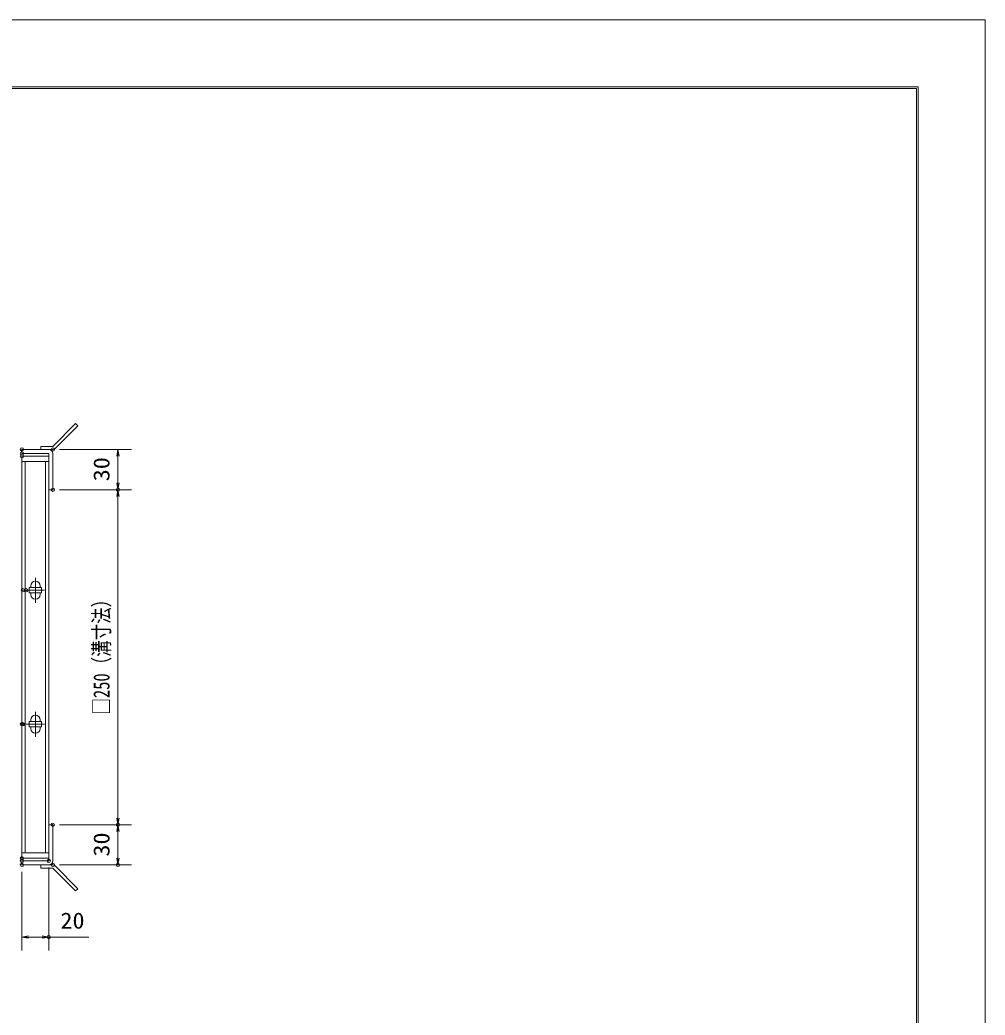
# Model space of a CAD drawing. Units: millimetres, scale not verified. Extents: x -1050 to 1050, y -742 to 742.
# Drawn here: x 330 to 1050, y 0 to 742 of the extents above; entities that cross this region are included whole.
import ezdxf
from ezdxf.enums import TextEntityAlignment as Align

# ---------------------------------------------------------------- set-up
doc = ezdxf.new("R2010")
doc.units = ezdxf.units.MM
doc.header["$LTSCALE"] = 5
doc.header["$PDMODE"] = 32
doc.header["$PDSIZE"] = 2.5
doc.linetypes.add('CHAIN1', pattern=[8, 5, -1, 1, -1])
for name, color, linetype, lineweight in [('0-0_7-図\u3000枠', 4, 'Continuous', 9), ('0-1_寸法注釈', 2, 'Continuous', 9), ('0-2_0', 2, 'Continuous', 9), ('0-3_DEFPOINTS', 134, 'Continuous', 9), ('0-4_アンカー', 7, 'Continuous', 9), ('0-5_枠', 7, 'Continuous', 9), ('0-8_蓋', 5, 'Continuous', 9), ('0-9_中心線', 6, 'CHAIN1', 9)]:
    doc.layers.add(name, color=color, linetype=linetype, lineweight=lineweight)
doc.styles.add('ＭＳ ゴシック', font='')
doc.styles.get('ＭＳ ゴシック').set_extended_font_data('MS Gothic')

# ---------------------------------------------------------------- blocks, each defined once
blk = doc.blocks.new('_OPEN')
at = {"layer": '0-2_0'}
blk.add_line((0, 0), (-5, 0), dxfattribs=at)
blk.add_lwpolyline([(-5, 0.833), (0, 0), (-5, -0.833)], dxfattribs=at)
blk = doc.blocks.new('A$C4F066A7F')
at = {"layer": '0-4_アンカー'}
for p, q in [((0, 96.52), (45.24, 96.52)), ((0, 85.02), (0, 96.52)), ((0, 85.02), (45.24, 85.02)), ((130.26, 0), (45.24, 85.02)), ((138.39, 8.13), (53.37, 93.15)), ((138.39, 8.13), (130.26, 0))]:
    blk.add_line(p, q, dxfattribs=at)
blk.add_arc((45.24, 85.02), 11.5, 45, 90, dxfattribs=at)
blk = doc.blocks.new('A$C6EB770D1')
at = {"layer": '0-4_アンカー'}
for p, q in [((130.257, 96.52), (45.237, 11.5)), ((138.388, 88.388), (53.368, 3.368)), ((138.388, 88.388), (130.257, 96.52)), ((0, 11.5), (45.237, 11.5)), ((0, 11.5), (0, 0)), ((0, 0), (45.237, 0))]:
    blk.add_line(p, q, dxfattribs=at)
blk.add_arc((45.237, 11.5), 11.5, 270, 315, dxfattribs=at)

msp = doc.modelspace()

# ---------------------------------------------------------------- linework, layer by layer
at = {"layer": '0-0_7-図\u3000枠'}
for p in [(-973.75, 691.25), (998.75, -691.25)]:
    msp.add_line(p, (998.75, 691.25), dxfattribs=at)
msp.add_lwpolyline([(-975, 692.5), (1000, 692.5), (1000, -692.5)], dxfattribs=at)
at = {"layer": '0-1_寸法注釈'}
for p, q in [((359.648, 422.005), (413.193, 422.005)), ((403.193, 417.005), (403.193, 397.005)), ((359.648, 392.005), (413.193, 392.005)), ((359.648, 392.005), (413.193, 392.005)), ((403.193, 387.005), (403.193, 147.005)), ((359.6, 142.005), (413.193, 142.005)), ((359.6, 142.005), (413.193, 142.005)), ((403.193, 137.005), (403.193, 117.005)), ((359.648, 112.005), (413.193, 112.005)), ((331.6, 107.005), (331.6, 48.208)), ((351.6, 110.005), (351.6, 48.208)), ((336.6, 58.208), (346.6, 58.208)), ((351.6, 58.208), (381.447, 58.208))]:
    msp.add_line(p, q, dxfattribs=at)
at = {"layer": '0-3_DEFPOINTS'}
msp.add_lwpolyline([(-1050, -742.5), (-1050, 742.5), (1050, 742.5), (1050, -742.5)], close=True, dxfattribs=at)
for p in [(331.6, 422.005), (354.648, 422.005), (331.6, 419.005), (331.6, 417.005), (354.648, 392.005), (403.193, 392.005), (332.291, 317.005), (334.791, 317.005), (331.6, 217.005), (332.291, 217.005), (354.6, 142.005), (403.193, 142.005), (331.6, 117.005), (331.6, 115.005), (331.6, 115.005), (331.6, 112.005), (351.6, 115.005), (354.648, 112.005), (403.193, 112.005), (351.6, 58.208)]:
    msp.add_point(p, dxfattribs=at)
at = {"layer": '0-5_枠'}
for p, q in [((331.6, 419.005), (331.6, 422.005)), ((331.6, 422.005), (351.6, 422.005)), ((351.6, 419.005), (331.6, 419.005)), ((351.6, 392.005), (351.6, 419.005)), ((354.6, 392.005), (354.6, 419.005)), ((351.6, 392.005), (354.6, 392.005)), ((351.6, 142.005), (351.6, 115.005)), ((351.6, 142.005), (354.6, 142.005)), ((354.6, 142.005), (354.6, 115.005)), ((351.6, 115.005), (331.6, 115.005)), ((331.6, 115.005), (331.6, 112.005)), ((331.6, 112.005), (351.6, 112.005))]:
    msp.add_line(p, q, dxfattribs=at)
for centre, start, end in [((351.6, 419.005), 0, 90), ((351.6, 115.005), 270, 0)]:
    msp.add_arc(centre, 3, start, end, dxfattribs=at)
at = {"layer": '0-8_蓋'}
for p, q in [((331.6, 417.005), (331.6, 117.005)), ((331.6, 417.005), (351.6, 417.005)), ((351.6, 417.005), (351.6, 117.005)), ((351.6, 413.005), (331.6, 413.005)), ((334.1, 121.005), (334.1, 413.005)), ((349.1, 121.005), (349.1, 413.005)), ((338.1, 320.255), (338.1, 319.005)), ((345.1, 320.255), (345.1, 319.005)), ((346.1, 319.005), (337.1, 319.005)), ((337.1, 319.005), (337.1, 315.005)), ((346.1, 315.005), (337.1, 315.005)), ((338.1, 315.005), (338.1, 313.755)), ((345.1, 315.005), (345.1, 313.755)), ((346.1, 319.005), (346.1, 315.005)), ((337.1, 219.005), (337.1, 215.005)), ((346.1, 219.005), (337.1, 219.005)), ((338.1, 220.255), (338.1, 219.005)), ((345.1, 220.255), (345.1, 219.005)), ((346.1, 219.005), (346.1, 215.005)), ((346.1, 215.005), (337.1, 215.005)), ((338.1, 215.005), (338.1, 213.755)), ((345.1, 215.005), (345.1, 213.755)), ((331.6, 121.005), (351.6, 121.005)), ((351.6, 117.005), (331.6, 117.005))]:
    msp.add_line(p, q, dxfattribs=at)
for centre, start, end in [((341.6, 320.255), 0, 180), ((341.6, 313.755), 180, 0), ((341.6, 220.255), 0, 180), ((341.6, 213.755), 180, 0)]:
    msp.add_arc(centre, 3.5, start, end, dxfattribs=at)
at = {"layer": '0-8_蓋', "color": 7}
for p in [(331.6, 417.005), (331.6, 117.005)]:
    msp.add_point(p, dxfattribs=at)
at = {"layer": '0-9_中心線'}
for p, q in [((341.6, 326.305), (341.6, 307.705)), ((348.41, 317.005), (334.791, 317.005)), ((341.6, 226.305), (341.6, 207.705)), ((348.41, 217.005), (334.791, 217.005))]:
    msp.add_line(p, q, dxfattribs=at)

# ---------------------------------------------------------------- block references
at = {"layer": '0-1_寸法注釈'}
for p, rotation in [((403.193, 422.005), 90), ((403.193, 392.005), 270), ((403.193, 392.005), 90), ((403.193, 142.005), 270), ((403.193, 142.005), 90), ((403.193, 112.005), 270), ((331.6, 58.208), 180)]:
    msp.add_blockref('_OPEN', p, dxfattribs=dict(at, rotation=rotation))
msp.add_blockref('_OPEN', (351.6, 58.208), dxfattribs=at)
at = {"layer": '0-4_アンカー', "xscale": 0.2, "yscale": 0.2}
for name, p in [('A$C6EB770D1', (345.6, 422.005)), ('A$C4F066A7F', (345.6, 92.701))]:
    msp.add_blockref(name, p, dxfattribs=at)

# ---------------------------------------------------------------- texts
at = {"layer": '0-1_寸法注釈', "color": 7, "style": 'ＭＳ ゴシック'}
for s, height, width, p in [('30', 12.02, 1.1, (400.506, 398.272)), ('□250（溝寸法）', 12.03, 0.75, (400.506, 224.255)), ('30', 12.02, 1.1, (400.506, 118.272))]:
    msp.add_text(s, height=height, rotation=90, dxfattribs=dict(at, width=width)).set_placement(p, align=Align.BOTTOM_LEFT)
at = {"layer": '0-1_寸法注釈', "color": 7, "style": 'ＭＳ ゴシック', "width": 1.1}
msp.add_text('20', height=12.02, dxfattribs=at).set_placement((360.29, 60.895), align=Align.BOTTOM_LEFT)

doc.saveas('drawing.dxf')
